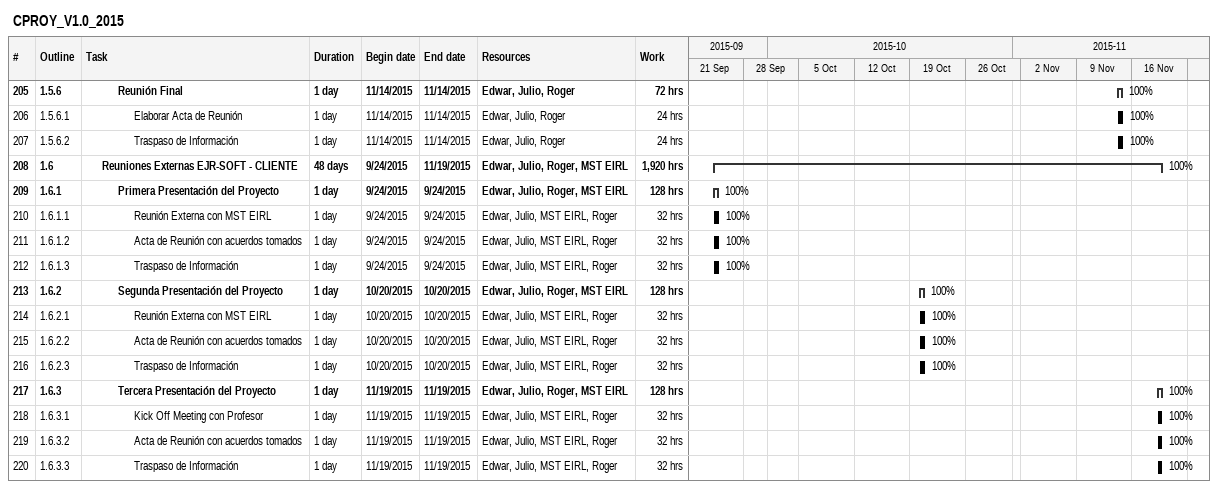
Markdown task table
CPROY_V1.0_2015

| ID | WBS | Task | Duration | Start | Finish | Resources | % complete | Work (h) |
|---|---|---|---|---|---|---|---|---|
| 205 | 1.5.6 | **Reunión Final** | 1d | 2015-11-14 | 2015-11-14 | Edwar, Julio, Roger | 100 | 72 |
| 206 | 1.5.6.1 | Elaborar Acta de Reunión | 1d | 2015-11-14 | 2015-11-14 | Edwar, Julio, Roger | 100 | 24 |
| 207 | 1.5.6.2 | Traspaso de Información | 1d | 2015-11-14 | 2015-11-14 | Edwar, Julio, Roger | 100 | 24 |
| 208 | 1.6 | **Reuniones Externas EJR-SOFT - CLIENTE** | 48d | 2015-09-24 | 2015-11-19 | Edwar, Julio, Roger, MST EIRL | 100 | 1920 |
| 209 | 1.6.1 | **Primera Presentación del Proyecto** | 1d | 2015-09-24 | 2015-09-24 | Edwar, Julio, Roger, MST EIRL | 100 | 128 |
| 210 | 1.6.1.1 | Reunión Externa con MST EIRL | 1d | 2015-09-24 | 2015-09-24 | Edwar, Julio, MST EIRL, Roger | 100 | 32 |
| 211 | 1.6.1.2 | Acta de Reunión con acuerdos tomados | 1d | 2015-09-24 | 2015-09-24 | Edwar, Julio, MST EIRL, Roger | 100 | 32 |
| 212 | 1.6.1.3 | Traspaso de Información | 1d | 2015-09-24 | 2015-09-24 | Edwar, Julio, MST EIRL, Roger | 100 | 32 |
| 213 | 1.6.2 | **Segunda Presentación del Proyecto** | 1d | 2015-10-20 | 2015-10-20 | Edwar, Julio, Roger, MST EIRL | 100 | 128 |
| 214 | 1.6.2.1 | Reunión Externa con MST EIRL | 1d | 2015-10-20 | 2015-10-20 | Edwar, Julio, MST EIRL, Roger | 100 | 32 |
| 215 | 1.6.2.2 | Acta de Reunión con acuerdos tomados | 1d | 2015-10-20 | 2015-10-20 | Edwar, Julio, MST EIRL, Roger | 100 | 32 |
| 216 | 1.6.2.3 | Traspaso de Información | 1d | 2015-10-20 | 2015-10-20 | Edwar, Julio, MST EIRL, Roger | 100 | 32 |
| 217 | 1.6.3 | **Tercera Presentación del Proyecto** | 1d | 2015-11-19 | 2015-11-19 | Edwar, Julio, Roger, MST EIRL | 100 | 128 |
| 218 | 1.6.3.1 | Kick Off Meeting con Profesor | 1d | 2015-11-19 | 2015-11-19 | Edwar, Julio, MST EIRL, Roger | 100 | 32 |
| 219 | 1.6.3.2 | Acta de Reunión con acuerdos tomados | 1d | 2015-11-19 | 2015-11-19 | Edwar, Julio, MST EIRL, Roger | 100 | 32 |
| 220 | 1.6.3.3 | Traspaso de Información | 1d | 2015-11-19 | 2015-11-19 | Edwar, Julio, MST EIRL, Roger | 100 | 32 |
